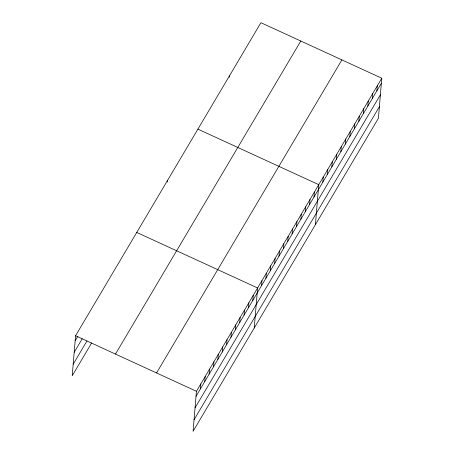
<?xml version="1.0" encoding="UTF-8"?>
<svg xmlns="http://www.w3.org/2000/svg" width="454" height="454" viewBox="0 0 454 454"><rect width="100%" height="100%" fill="white"/><g stroke="black" fill="none" stroke-linecap="round" stroke-linejoin="round"><path stroke-width="0.68" d="M381.78 78.23L196.44 391.28L193.081 431.3L378.415 118.25L381.78 78.23L260.919 22.7L75.585 335.75L72.22 375.77L91.714 342.849M167.22 182.048L167.322 180.788M200.39 388.93L200.81 383.897M229.304 77.174L229.412 75.92M204.754 381.553L205.18 376.519M209.124 374.175L209.549 369.142M213.493 366.798L213.919 361.764M217.863 359.415L218.283 354.381M222.233 352.037L222.653 347.004M226.597 344.66L227.023 339.626M230.967 337.282L231.392 332.249M235.337 329.899L235.762 324.865M239.706 322.522L240.126 317.488M244.076 315.144L244.496 310.11M248.44 307.767L248.866 302.727M252.81 300.383L253.236 295.35M254.24 327.992L257.605 287.972L136.745 232.442M261.549 285.628L261.969 280.595M265.919 278.245L266.339 273.212M270.283 270.868L270.709 265.834M274.653 263.49L275.079 258.457M279.023 256.113L279.448 251.079M283.392 248.73L283.812 243.696M287.762 241.352L288.182 236.318M292.126 233.975L292.552 228.941M296.496 226.597L296.922 221.563M300.866 219.214L301.291 214.18M305.236 211.836L305.656 206.803M309.605 204.459L310.025 199.425M313.969 197.081L314.395 192.042M315.405 224.69L318.765 184.664L197.904 129.135M322.839 182.099L323.265 177.066M327.345 174.495L327.765 169.461M331.846 166.89L332.266 161.857M336.346 159.292L336.766 154.258M340.846 151.687L341.266 146.653M345.346 144.083L345.772 139.049M349.847 136.484L350.272 131.45M354.347 128.879L354.773 123.846M358.847 121.275L359.273 116.241M363.353 113.676L363.773 108.642M367.854 106.071L368.273 101.038M372.354 98.467L372.774 93.433M376.854 90.868L377.274 85.834M75.16 340.784L77.85 336.244M74.189 352.327L82.253 338.707M73.19 364.227L86.969 340.954M115.469 354.075L300.803 41.025M156.556 372.955L341.896 59.905M196.02 396.314L381.354 83.264M195.05 407.857L380.384 94.807M194.051 419.751L379.385 106.707M75.585 335.75L196.44 391.28"/></g></svg>
